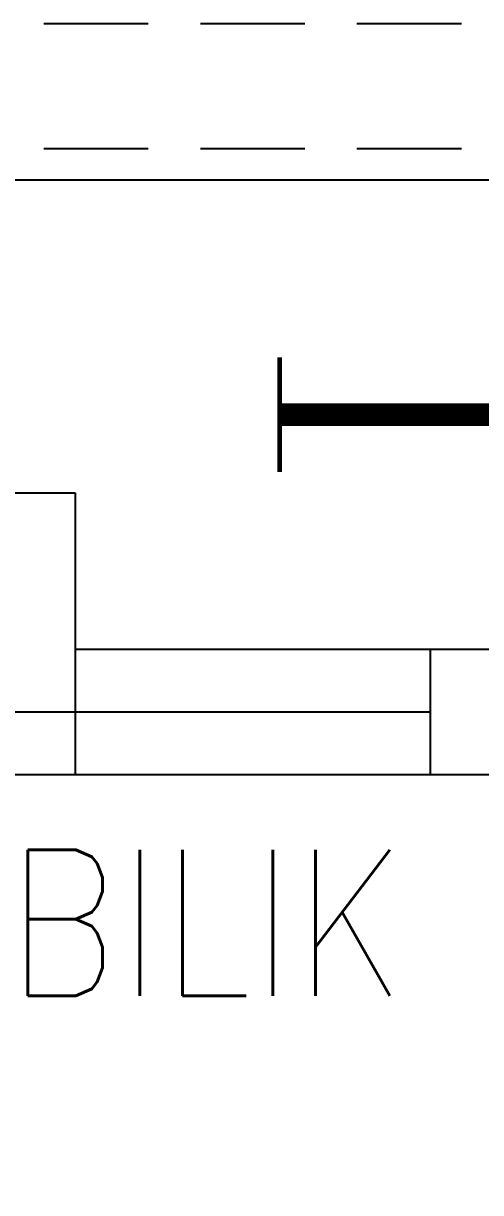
# Model space of a CAD drawing. Header units: inches. Extents: x 16928 to 514628, y -1471 to 241387.
# Drawn here: x 57690 to 58785, y 57609 to 60410 of the extents above; entities that cross this region are included whole.
import ezdxf
from ezdxf.enums import TextEntityAlignment as Align

# ---------------------------------------------------------------- set-up
doc = ezdxf.new("R2010")
doc.units = ezdxf.units.IN
doc.header["$MEASUREMENT"] = 0
doc.linetypes.add('DASHED2', pattern=[0.375, 0.25, -0.125])
for name, color, linetype in [('12. mRspecT - LEGEND', 1, 'Continuous'), ('drain', 8, 'Continuous'), ('dxt_text', 4, 'Continuous'), ('FITTING', 8, 'Continuous'), ('LW', 2, 'Continuous'), ('WALL', 1, 'Continuous')]:
    doc.layers.add(name, color=color, linetype=linetype)
doc.layers.add('t3', color=8, linetype='Continuous', lineweight=25)
doc.styles.add('LAILA', font='romans.shx', dxfattribs={"width": 0.85})

# ---------------------------------------------------------------- blocks, each defined once
blk = doc.blocks.new('YBC 1X36')
at = {"layer": 'FITTING', "color": 3}
for points, const_width in [([(-610, 137.6), (-610, -137.6)], 10.9), ([(610, 137.6), (610, -137.6)], 10.9), ([(-610, 0), (610, 0)], 54.6)]:
    blk.add_lwpolyline(points, dxfattribs=dict(at, const_width=const_width))

msp = doc.modelspace()

# ---------------------------------------------------------------- linework, layer by layer
at = {"layer": '12. mRspecT - LEGEND'}
msp.add_lwpolyline([(53513.8, 34610.5), (51863.6, 34610.5), (51863.6, 37610.5), (55288.6, 37610.5), (55288.6, 44260.5), (53288.6, 44260.5), (53288.6, 56110.5), (57288.6, 56110.5), (57288.6, 58610.5), (65138.6, 58610.5), (65138.6, 56785.5), (68563.3, 56785.5), (68563.6, 57160.5)], dxfattribs=at)
at = {"layer": 'drain', "linetype": 'DASHED2', "ltscale": 1000}
for points in [[(55863.6, 60410.5), (66938.6, 60410.5), (66938.6, 57910.5), (70938.6, 57910.5), (70938.6, 42460.5), (68938.6, 42460.5), (68938.6, 39485.5), (72438.6, 39485.5), (72438.6, 30960.5), (70938.6, 30960.5), (70938.6, 23960.5), (45988.6, 23960.5), (45988.6, 34410.5)], [(55863.6, 60110.5), (66638.6, 60110.5), (66638.6, 57610.5), (70638.6, 57610.5), (70638.6, 42760.5), (68638.6, 42760.5), (68638.6, 39185.5), (72138.6, 39185.5), (72138.6, 31260.5), (70638.6, 31260.5), (70638.6, 24260.5), (46288.6, 24260.5), (46288.6, 34110.5)]]:
    msp.add_lwpolyline(points, dxfattribs=at)
at = {"layer": 'LW'}
for p, q in [((55863.6, 60035.5), (66563.6, 60035.5)), ((58663.6, 58910.5), (57813.6, 58910.5))]:
    msp.add_line(p, q, dxfattribs=at)
at = {"layer": 'WALL'}
for p, q in [((56613.6, 59285.5), (57813.6, 59285.5)), ((57813.6, 59285.5), (57813.6, 58610.5)), ((57138.6, 58760.5), (58663.6, 58760.5)), ((57138.6, 58610.5), (58813.6, 58610.5))]:
    msp.add_line(p, q, dxfattribs=at)
msp.add_lwpolyline([(58663.6, 58610.5), (58813.6, 58610.5), (58813.6, 58910.5), (58663.6, 58910.5)], close=True, dxfattribs=at)

# ---------------------------------------------------------------- block references
at = {"layer": 'dxt_text'}
msp.add_blockref('YBC 1X36', (58913.6, 59473), dxfattribs=at)

# ---------------------------------------------------------------- texts
at = {"layer": 't3', "style": 'LAILA', "width": 0.85}
msp.add_text('BILIK SERVER', height=350, dxfattribs=at).set_placement((57649.5, 58430.4), align=Align.TOP_LEFT)

doc.saveas('drawing.dxf')
